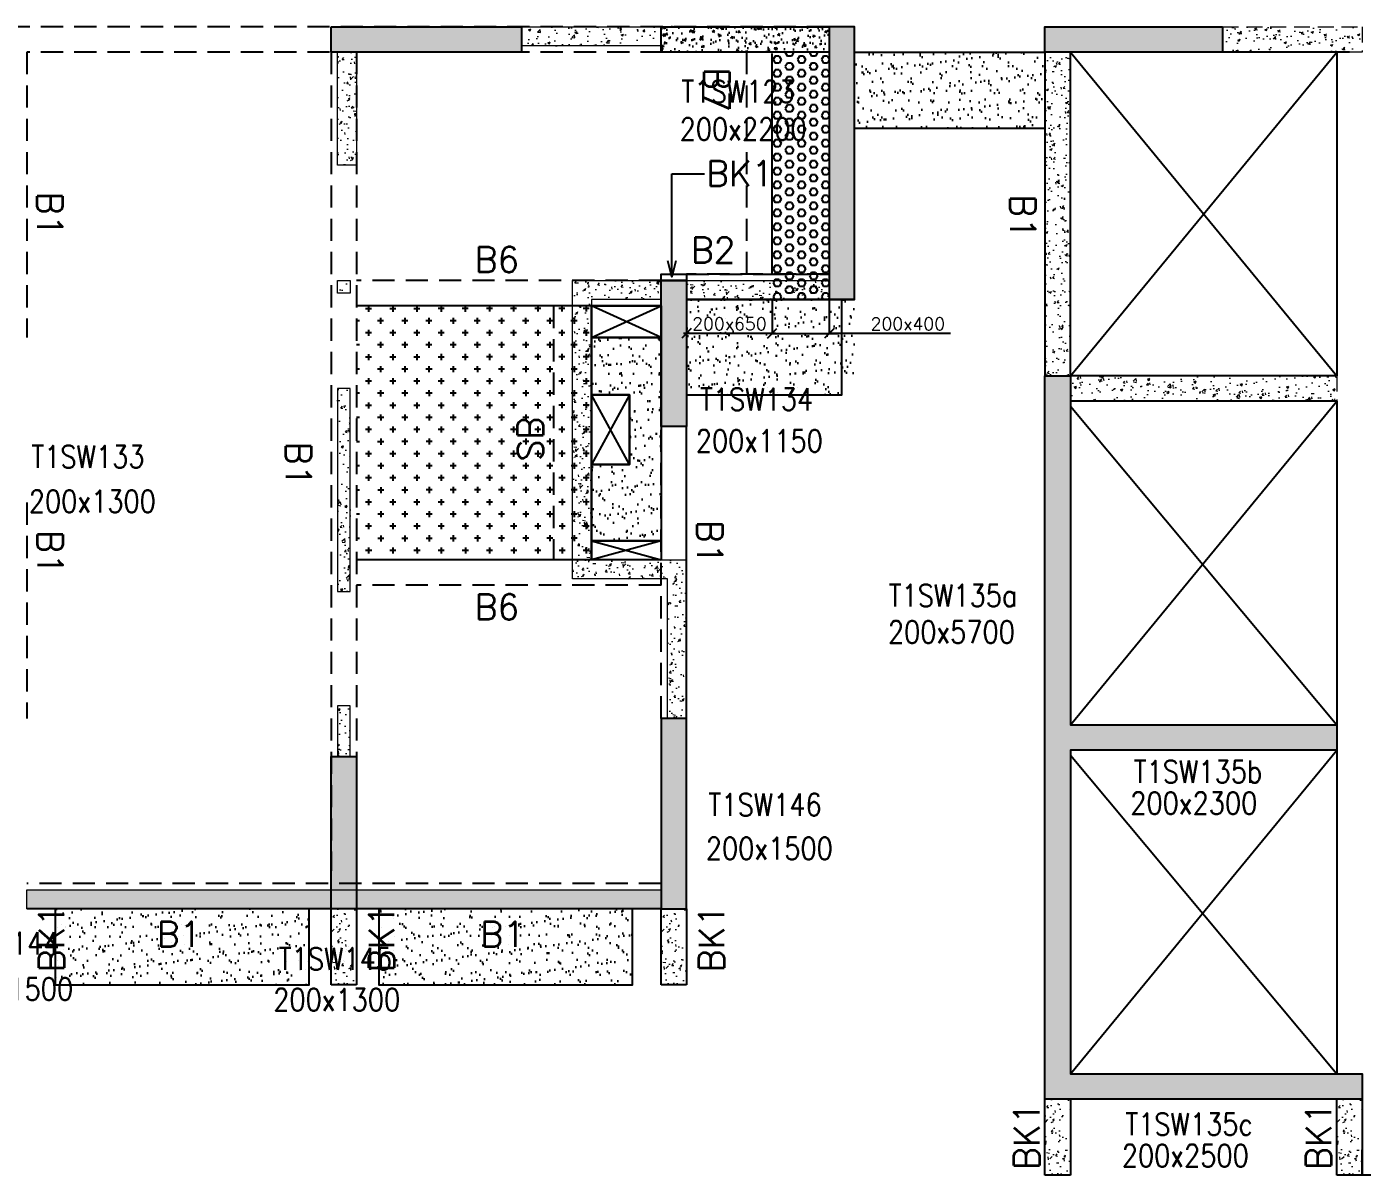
# Model space of a CAD drawing. Header units: millimetres. Extents: x 1078357 to 2594950, y -4969473 to -4636555.
# Drawn here: x 2106885 to 2117410, y -4674909 to -4665859 of the extents above; entities that cross this region are included whole.
import ezdxf

# ---------------------------------------------------------------- set-up
doc = ezdxf.new("R2010")
doc.units = ezdxf.units.MM
doc.header["$PDMODE"] = 35
for name, pattern in [('CONTINOUS', [0]), ('HIDDEN', [0.375, 0.25, -0.125]), ('New Retail block$0$CONTINOUS', [0])]:
    doc.linetypes.add(name, pattern=pattern)
doc.layers.get('0').update_dxf_attribs({"lineweight": 0})
doc.layers.get('Defpoints').update_dxf_attribs({"lineweight": 0})
for name, color, linetype, lineweight in [('A-_ANOTDIMA_D-', 6, 'Continuous', 13), ('COL. NO.', 30, 'Continuous', 25), ('COL. SIZE', 7, 'Continuous', 25), ('DIM', 9, 'Continuous', 25), ('HATCH', 8, 'Continuous', 30), ('RCC UPSTAND', 43, 'Continuous', 30), ('S-NON STR RCC WALL', 8, 'Continuous', 0)]:
    doc.layers.add(name, color=color, linetype=linetype, lineweight=lineweight)
for name, color, linetype in [('B-200x325', 201, 'HIDDEN'), ('B-200x375', 41, 'HIDDEN'), ('B-200x400', 44, 'HIDDEN'), ('B-200x650', 241, 'HIDDEN'), ('B-300xSLAB THK.', 151, 'Continuous'), ('BK1-200x650', 241, 'HIDDEN'), ('DC BEAM NO.', 7, 'Continuous'), ('DROP SLAB', 8, 'Continuous'), ('NON STR. RCC WALL', 6, 'Continuous'), ('S-COLUMN_SHEAR WALL', 1, 'Continuous'), ('S-CUT OUT', 3, 'Continuous'), ('S-PROJECTION', 54, 'New Retail block$0$CONTINOUS'), ('SLAB FOLD', 8, 'Continuous')]:
    doc.layers.add(name, color=color, linetype=linetype)
doc.styles.add('Roman', font='romans')
doc.styles.add('ROMANS', font='romans.shx', dxfattribs={"width": 0.85})
doc.dimstyles.new('HARESH', dxfattribs={"dimtxt": 150, "dimasz": 75, "dimexe": 0, "dimexo": 0, "dimgap": 25, "dimtad": 1, "dimdec": 0, "dimdsep": 46, "dimtxsty": 'Roman', "dimblk": 'OBLIQUE', "dimcen": 225, "dimdle": 25, "dimclrd": 2, "dimclre": 2, "dimclrt": 7, "dimadec": 8, "dimazin": 1, "dimtfac": 1, "dimtdec": 0, "dimtmove": 0, "dimatfit": 0, "dimfxl": 1, "dimlwd": -1, "dimlwe": -1, "dimarcsym": 0})
pattern_1 = [(50, (-4290485.55, 23160377.68), (182.184669, -15.9390855), [19.05, -209.55]), (355, (-4290485.55, 23160377.68), (-35.2434214, 191.0568452), [15.24, -167.6405842]), (100.4514447, (-4290470.37, 23160376.35), (146.9412471, 175.1177519), [16.1900088, -178.0902446]), (46.1842, (-4290485.55, 23160428.48), (271.0790409, -42.042328), [28.575, -314.325]), (96.6355576, (-4290462.96, 23160424.97), (237.404134, 247.4261246), [24.2850231, -267.1356082]), (351.1841512, (-4290485.55, 23160428.48), (237.404134, 247.4261246), [22.859967, -251.459732]), (21, (-4290460.15, 23160415.78), (151.6143913, -102.2651982), [19.05, -209.55]), (326, (-4290460.15, 23160415.78), (61.8020283, 184.1879661), [15.24, -167.64]), (71.451445, (-4290447.52, 23160407.26), (213.4164193, 81.9227689), [16.1900088, -178.0899376]), (37.5, (-4290485.55, 23160377.68), (3.08860325, 84.55503887), [0, -165.608, 0, -170.18, 0, -168.275]), (7.5, (-4290485.55, 23160377.68), (66.8196625, 100.18057482), [0, -97.028, 0, -161.798, 0, -64.135]), (327.5, (-4290542.194, 23160377.68), (135.59059517, -5.728744), [0, -63.5, 0, -198.12, 0, -262.89]), (317.5, (-4290567.59, 23160377.68), (148.1291814, 25.42649103), [0, -82.55, 0, -131.572, 0, -186.69])]

# ---------------------------------------------------------------- blocks, each defined once
blk = doc.blocks.new('_Oblique')
at = {"color": 0, "linetype": 'ByBlock', "lineweight": -2}
blk.add_line((-0.5, -0.5), (0.5, 0.5), dxfattribs=at)
blk = doc.blocks.new('*D1550')
at = {"layer": 'Defpoints', "color": 0, "ltscale": 700, "transparency": 16777216}
for p in [(2112760, -4668010, 0), (2113210, -4668010, 0), (2113210, -4668276)]:
    blk.add_point(p, dxfattribs=at)
at = {"layer": 'DIM', "color": 2, "ltscale": 700, "transparency": 16777216}
for p, q in [((2112760, -4668010), (2112760, -4668276)), ((2113210, -4668010), (2113210, -4668276)), ((2112760, -4668276), (2112685, -4668276)), ((2112760, -4668276), (2113210, -4668276)), ((2112760, -4668276), (2113210, -4668276)), ((2113210, -4668276), (2113285, -4668276)), ((2114166, -4668276), (2113210, -4668276))]:
    blk.add_line(p, q, dxfattribs=at)
at = {"layer": 'DIM', "color": 2, "ltscale": 700, "transparency": 16777216, "xscale": 75, "yscale": 75, "zscale": 75}
blk.add_blockref('_Oblique', (2112760, -4668276), dxfattribs=at)
at = {"layer": 'DIM', "color": 2, "ltscale": 700, "transparency": 16777216, "xscale": 75, "yscale": 75, "zscale": 75, "rotation": 180}
blk.add_blockref('_Oblique', (2113210, -4668276), dxfattribs=at)
at = {"layer": 'DIM', "color": 7, "ltscale": 700, "transparency": 16777216, "insert": (2113829, -4668201), "char_height": 150, "attachment_point": 5, "style": 'Roman'}
blk.add_mtext('{\\H0.666667x;200x400}', dxfattribs=at)
blk = doc.blocks.new('*D1551')
at = {"layer": 'Defpoints', "color": 0, "ltscale": 700, "transparency": 16777216}
for p in [(2112085, -4668010, 0), (2112760, -4668010), (2112085, -4668276)]:
    blk.add_point(p, dxfattribs=at)
at = {"layer": 'DIM', "color": 2, "ltscale": 700, "transparency": 16777216}
for p, q in [((2112085, -4668010), (2112085, -4668276)), ((2112760, -4668010), (2112760, -4668276)), ((2112785, -4668276), (2112060, -4668276))]:
    blk.add_line(p, q, dxfattribs=at)
at = {"layer": 'DIM', "color": 2, "ltscale": 700, "transparency": 16777216, "xscale": 75, "yscale": 75, "zscale": 75, "rotation": 180}
blk.add_blockref('_Oblique', (2112085, -4668276), dxfattribs=at)
at = {"layer": 'DIM', "color": 2, "ltscale": 700, "transparency": 16777216, "xscale": 75, "yscale": 75, "zscale": 75}
blk.add_blockref('_Oblique', (2112760, -4668276), dxfattribs=at)
at = {"layer": 'DIM', "color": 7, "ltscale": 700, "transparency": 16777216, "insert": (2112423, -4668201), "char_height": 150, "attachment_point": 5, "style": 'Roman'}
blk.add_mtext('{\\H0.666667x;200x650}', dxfattribs=at)
blk = doc.blocks.new('G$CD63B60BD')
at = {"layer": 'COL. NO.', "linetype": 'Continuous', "style": 'ROMANS', "width": 0.85}
for s, p in [('T1SW123', (63135, 6352, -320)), ('T1SW134', (63281, 3927, -320)), ('T1SW133', (58011, 3475, -320)), ('T1SW135a', (64768, 2381, -641)), ('T1SW135b', (66699, 993, -320)), ('T1SW146', (63348, 733, -320)), ('T1SW144', (57341, -360, -320)), ('T1SW145', (59962, -482, -320)), ('T1SW135c', (66632, -1785, -320))]:
    blk.add_text(s, height=175, dxfattribs=at).set_placement(p)
at = {"layer": 'COL. SIZE', "linetype": 'Continuous', "style": 'ROMANS', "width": 0.85}
for s, p in [('200x2200', (63121, 6056, -320)), ('200x1150', (63248, 3599, -320)), ('200x1300', (57992, 3123, -320)), ('200x5700', (64762, 2093, -641)), ('200x2300', (66672, 745, -320)), ('200x1500', (63327, 388, -320)), ('200x1500', (57340, -720, -320)), ('200x1300', (59918, -804, -320)), ('200x2500', (66605, -2033, -320))]:
    blk.add_text(s, height=175, dxfattribs=at).set_placement(p)

msp = doc.modelspace()

# ---------------------------------------------------------------- hatches: boundary and pattern name
at = {"layer": 'DROP SLAB'}
h = msp.add_hatch(dxfattribs=at)
h.set_pattern_fill('CROSS', color=8, scale=15, angle=0.03079)
h.set_pattern_definition([(180.03079016, (-3409956.23, 18748835.31), (-95.19879988, -95.3011726), [47.625, -142.875]), (270.03079016, (-3409980.06, 18748859.11), (95.3011726, -95.19879988), [47.625, -142.875])])
h.paths.add_polyline_path([(2111335.3, -4668059.6), (2109484.9, -4668059.4), (2109484.9, -4670059.2), (2111335.3, -4670059.4)])
at = {"layer": 'HATCH'}
h = msp.add_hatch(dxfattribs=at)
h.set_pattern_fill('AR-SAND', color=8, scale=3, angle=179.97015)
h.set_pattern_definition([(37.4701541, (-1928772.91, 14016629.87), (-4.72361136, 146.8264517), [0, -115.824, 0, -129.54, 0, -123.825]), (7.4701541, (-1928772.9, 14016629.87), (134.9689868, 214.9772528), [0, -62.484, 0, -104.394, 0, -40.005]), (327.4701541, (-1928866.63, 14016629.92), (237.2979035, 0.3075449), [0, -38.1, 0, -137.16, 0, -179.07]), (317.4701541, (-1928866.63, 14016629.92), (229.1017424, 66.759465), [0, -19.05, 0, -89.916, 0, -102.87])])
h.paths.add_polyline_path([(2114910.3, -4666059.4), (2113410.3, -4666059.4), (2113410.3, -4666659.6), (2114910.3, -4666659.6)])
h = msp.add_hatch(dxfattribs=at)
h.set_pattern_fill('AR-SAND', color=8, scale=3, angle=179.97015)
h.set_pattern_definition([(37.4701541, (-1941123.02, 14014679.95), (-4.72361136, 146.8264517), [0, -115.824, 0, -129.54, 0, -123.825]), (7.4701541, (-1941123.02, 14014679.95), (134.9689868, 214.9772528), [0, -62.484, 0, -104.394, 0, -40.005]), (327.4701541, (-1941216.74, 14014680), (237.2979035, 0.3075449), [0, -38.1, 0, -137.16, 0, -179.07]), (317.4701541, (-1941216.74, 14014680), (229.1017424, 66.759465), [0, -19.05, 0, -89.916, 0, -102.87])])
h.paths.add_polyline_path([(2113309.9, -4668009.4), (2112085.2, -4668009.4), (2112085.2, -4668759.4), (2113309.9, -4668759.4)])
h = msp.add_hatch(dxfattribs=at)
h.set_pattern_fill('AR-SAND', color=8, scale=3, angle=179.97015)
h.set_pattern_definition([(37.4701541, (-1941122.92, 14014679.95), (-4.72361136, 146.8264517), [0, -115.824, 0, -129.54, 0, -123.825]), (7.4701541, (-1941122.92, 14014679.95), (134.9689868, 214.9772528), [0, -62.484, 0, -104.394, 0, -40.005]), (327.4701541, (-1941216.65, 14014680), (237.2979035, 0.3075449), [0, -38.1, 0, -137.16, 0, -179.07]), (317.4701541, (-1941216.65, 14014680), (229.1017424, 66.759465), [0, -19.05, 0, -89.916, 0, -102.87])])
h.paths.add_polyline_path([(2113410.3, -4668009.4), (2112085.3, -4668009.4), (2112085.3, -4668609.5), (2113410.3, -4668609.5)])
h = msp.add_hatch(dxfattribs=at)
h.set_pattern_fill('AR-SAND', color=8, scale=3, angle=359.97015)
h.set_pattern_definition([(37.47015413, (-2910497.88, 18698699.1), (-4.72361136, 146.8264517), [0, -115.824, 0, -129.54, 0, -123.825]), (7.4701541, (-2910497.88, 18698699.1), (134.9689868, 214.9772528), [0, -62.484, 0, -104.394, 0, -40.005]), (327.4701541, (-2910591.6, 18698699.15), (237.2979035, 0.3075449), [0, -38.1, 0, -137.16, 0, -179.07]), (317.4701541, (-2910591.6, 18698699.15), (229.1017424, 66.759465), [0, -19.05, 0, -89.916, 0, -102.87])])
h.paths.add_polyline_path([(2111885.3, -4669909.5), (2111335.3, -4669909.5), (2111335.3, -4669309.5), (2111635.3, -4669309.5), (2111635.3, -4668759.5), (2111335.3, -4668759.6), (2111335.3, -4668309.5), (2111885.3, -4668309.5)])
h = msp.add_hatch(dxfattribs=at)
h.set_pattern_fill('AR-SAND', color=8, scale=3, angle=179.97015)
h.set_pattern_definition([(37.47015413, (-3023972.64, 18698699.14), (-4.72361136, 146.8264517), [0, -115.824, 0, -129.54, 0, -123.825]), (7.4701541, (-3023972.64, 18698699.14), (134.9689868, 214.9772528), [0, -62.484, 0, -104.394, 0, -40.005]), (327.4701541, (-3024066.36, 18698699.18), (237.2979035, 0.3075449), [0, -38.1, 0, -137.16, 0, -179.07]), (317.4701541, (-3024066.36, 18698699.18), (229.1017424, 66.759465), [0, -19.05, 0, -89.916, 0, -102.87])])
h.paths.add_polyline_path([(2109110.3, -4672809.5), (2107110.3, -4672809.5), (2107110.3, -4673409.5), (2109110.3, -4673409.5)])
h = msp.add_hatch(dxfattribs=at)
h.set_pattern_fill('AR-SAND', color=8, scale=3, angle=179.97015)
h.set_pattern_definition([(37.47015413, (-3026522.64, 18698699.14), (-4.72361136, 146.8264517), [0, -115.824, 0, -129.54, 0, -123.825]), (7.4701541, (-3026522.64, 18698699.14), (134.9689868, 214.9772528), [0, -62.484, 0, -104.394, 0, -40.005]), (327.4701541, (-3026616.36, 18698699.18), (237.2979035, 0.3075449), [0, -38.1, 0, -137.16, 0, -179.07]), (317.4701541, (-3026616.36, 18698699.18), (229.1017424, 66.759465), [0, -19.05, 0, -89.916, 0, -102.87])])
h.paths.add_polyline_path([(2111660.3, -4672809.5), (2109660.3, -4672809.5), (2109660.3, -4673409.5), (2111660.3, -4673409.5)])
at = {"layer": 'RCC UPSTAND'}
h = msp.add_hatch(dxfattribs=at)
h.set_pattern_fill('AR-CONC', color=8, scale=20, angle=90)
h.set_pattern_definition([(140, (-1096490.07, -7203279.05), (12.550427, 143.4520365), [15, -165]), (85, (-1096490.07, -7203279.05), (-150.438427, -27.7502667), [12, -132]), (190.4514445, (-1096489.03, -7203267.1), (-137.887998, 115.7017693), [12.7480384, -140.2284224]), (136.1842, (-1096530.07, -7203279.05), (33.103856, 213.448266), [22.5, -247.5]), (186.6356355, (-1096527.31, -7203261.26), (-194.82372, 186.932389), [19.122068, -210.342752]), (81.184164, (-1096530.07, -7203279.05), (-194.82372, 186.932389), [18, -198]), (111, (-1096520.07, -7203259.05), (80.523778, 119.3814104), [15, -165]), (56, (-1096520.07, -7203259.05), (-145.030009, 48.6630664), [12, -132]), (161.4514447, (-1096513.36, -7203249.1), (-64.5062306, 168.0444753), [12.748038, -140.2284224]), (127.5, (-1096490.07, -7203279.05), (-66.57877077, 2.43197106), [0, -130.4, 0, -134, 0, -132.5]), (97.5, (-1096490.07, -7203279.05), (-78.8823424, 52.6139075), [0, -76.4, 0, -127.4, 0, -50.5]), (57.5, (-1096490.07, -7203323.65), (4.51097435, 106.7644872), [0, -50, 0, -156, 0, -207]), (47.5, (-1096490.07, -7203343.65), (-20.0209965, 116.6372339), [0, -65, 0, -103.6, 0, -147])])
h.paths.add_polyline_path([(2113209.9, -4665859.5), (2113209.9, -4666059.5), (2111884.9, -4666059.5), (2111884.9, -4665859.5)])
at = {"layer": 'S-COLUMN_SHEAR WALL', "lineweight": 25}
h = msp.add_hatch(color=1, dxfattribs=at)
h.dxf.hatch_style = 1
h.paths.add_polyline_path([(2109284.9, -4665859.5), (2110784.9, -4665859.5), (2110784.9, -4666059.5), (2109284.9, -4666059.5)])
h = msp.add_hatch(color=1, dxfattribs=at)
h.dxf.hatch_style = 1
h.paths.add_polyline_path([(2113209.9, -4668009.5), (2113409.9, -4668009.5), (2113409.9, -4665859.5), (2113209.9, -4665859.5)])
h = msp.add_hatch(color=1, dxfattribs=at)
h.dxf.hatch_style = 1
h.paths.add_polyline_path([(2116309.9, -4665859.5), (2116309.9, -4666059.6), (2114909.9, -4666059.6), (2114909.9, -4665859.5)])
at = {"layer": 'S-COLUMN_SHEAR WALL', "lineweight": 25, "extrusion": (-1.00316e-06, -1.91639e-11, 1)}
h = msp.add_hatch(color=1, dxfattribs=at)
h.dxf.hatch_style = 1
h.paths.add_polyline_path([(2111884.9, -4667859.5), (2112084.9, -4667859.5), (2112084.9, -4669009.5), (2111884.9, -4669009.5)])
at = {"layer": 'S-COLUMN_SHEAR WALL', "lineweight": 25}
h = msp.add_hatch(color=1, dxfattribs=at)
h.dxf.hatch_style = 1
h.paths.add_polyline_path([(2117210, -4671359.6), (2117210, -4671559.6), (2115109.9, -4671559.6), (2115109.9, -4674109.6), (2117409.9, -4674109.6), (2117409.9, -4674309.6), (2114909.9, -4674309.6), (2114909.9, -4668609.6), (2115109.9, -4668609.6), (2115109.9, -4671359.6)])
at = {"layer": 'S-COLUMN_SHEAR WALL', "lineweight": 25, "extrusion": (-1.00316e-06, -1.91639e-11, 1)}
h = msp.add_hatch(color=1, dxfattribs=at)
h.dxf.hatch_style = 1
h.paths.add_polyline_path([(2111884.9, -4672809.5), (2112084.9, -4672809.5), (2112084.9, -4671309.5), (2111884.9, -4671309.5)])
at = {"layer": 'S-COLUMN_SHEAR WALL', "lineweight": 25}
h = msp.add_hatch(color=1, dxfattribs=at)
h.dxf.hatch_style = 1
h.paths.add_polyline_path([(2109484.9, -4671609.5), (2109484.9, -4672809.5), (2109284.9, -4672809.5), (2109284.9, -4671609.5)])
at = {"layer": 'S-NON STR RCC WALL', "ltscale": 700}
h = msp.add_hatch(dxfattribs=at)
h.set_pattern_fill('AR-CONC', color=256)
h.set_pattern_definition([(50, (2070818.55, -4852168.96), (182.18467, -15.93909), [19.05, -209.55]), (355, (2070818.55, -4852168.96), (-35.24342, 191.05685), [15.24, -167.64058]), (100.45144, (2070833.73, -4852170.29), (146.94125, 175.11775), [16.19, -178.09024]), (46.1842, (2070818.55, -4852118.16), (271.07904, -42.04233), [28.575, -314.325]), (96.63556, (2070841.14, -4852121.66), (237.40413, 247.42612), [24.28502, -267.1356]), (351.18415, (2070818.55, -4852118.16), (237.40413, 247.42612), [22.85997, -251.45973]), (21, (2070843.95, -4852130.86), (151.61439, -102.2652), [19.05, -209.55]), (326, (2070843.95, -4852130.86), (61.80203, 184.18797), [15.24, -167.64]), (71.45144, (2070856.58, -4852139.38), (213.41642, 81.92277), [16.19, -178.08994]), (37.5, (2070818.547, -4852168.96), (3.088603, 84.555039), [0, -165.608, 0, -170.18, 0, -168.275]), (7.5, (2070818.55, -4852168.96), (66.819663, 100.180575), [0, -97.028, 0, -161.798, 0, -64.135]), (327.5, (2070761.905, -4852168.96), (135.590595, -5.728744), [0, -63.5, 0, -198.12, 0, -262.89]), (317.5, (2070736.5, -4852168.96), (148.12918, 25.42649), [0, -82.55, 0, -131.572, 0, -186.69])])
h.paths.add_polyline_path([(2110785.1, -4665859.5), (2111885.1, -4665859.5), (2111885.1, -4666009.5), (2110785.1, -4666009.5)])
at = {"layer": 'S-NON STR RCC WALL', "linetype": 'HIDDEN', "ltscale": 500}
h = msp.add_hatch(dxfattribs=at)
h.set_pattern_fill('AR-CONC', color=256, angle=180)
h.set_pattern_definition([(50, (985437.49, 15307.94), (182.184669, -15.9390855), [19.05, -209.55]), (355, (985437.49, 15307.94), (-35.2434214, 191.056845), [15.24, -167.640584]), (100.4514447, (985452.67, 15306.61), (146.941247, 175.117752), [16.190009, -178.0902446]), (46.1842, (985437.49, 15358.74), (271.079041, -42.042328), [28.575, -314.325]), (96.6355576, (985460.08, 15355.24), (237.404134, 247.426125), [24.285023, -267.135608]), (351.184151, (985437.49, 15358.74), (237.404134, 247.426125), [22.859967, -251.459732]), (21, (985462.89, 15346.04), (151.6143913, -102.265198), [19.05, -209.55]), (326, (985462.89, 15346.04), (61.802028, 184.187966), [15.24, -167.64]), (71.451445, (985475.52, 15337.52), (213.416419, 81.922769), [16.190009, -178.0899376]), (37.5, (985437.486, 15307.94), (3.08860325, 84.5550389), [0, -165.608, 0, -170.18, 0, -168.275]), (7.5, (985437.49, 15307.94), (66.8196625, 100.1805748), [0, -97.028, 0, -161.798, 0, -64.135]), (327.5, (985380.844, 15307.94), (135.5905952, -5.728744), [0, -63.5, 0, -198.12, 0, -262.89]), (317.5, (985355.44, 15307.94), (148.1291814, 25.426491), [0, -82.55, 0, -131.572, 0, -186.69])])
h.paths.add_polyline_path([(2116310.3, -4665859.5), (2117410.3, -4665859.5), (2117410.3, -4666059.5), (2116310.3, -4666059.5)])
at = {"layer": 'S-NON STR RCC WALL'}
h = msp.add_hatch(dxfattribs=at)
h.set_pattern_fill('AR-CONC', color=256, angle=180)
h.set_pattern_definition([(50, (-5342200.01, 27841106.84), (182.184669, -15.93908554), [19.05, -209.55]), (355, (-5342200.01, 27841106.84), (-35.2434214, 191.0568452), [15.24, -167.6405842]), (100.4514447, (-5342184.83, 27841105.5), (146.9412471, 175.1177519), [16.1900088, -178.0902446]), (46.1842, (-5342200.01, 27841157.64), (271.0790409, -42.042328), [28.575, -314.325]), (96.6355576, (-5342177.42, 27841154.13), (237.404134, 247.4261246), [24.2850231, -267.1356082]), (351.1841512, (-5342200, 27841157.64), (237.404134, 247.4261246), [22.859967, -251.459732]), (21, (-5342174.61, 27841144.94), (151.6143913, -102.2651982), [19.05, -209.55]), (326, (-5342174.61, 27841144.94), (61.8020283, 184.1879661), [15.24, -167.64]), (71.451445, (-5342161.98, 27841136.41), (213.4164193, 81.9227689), [16.1900088, -178.0899376]), (37.5, (-5342200.01, 27841106.836), (3.08860325, 84.55503887), [0, -165.608, 0, -170.18, 0, -168.275]), (7.5, (-5342200.01, 27841106.84), (66.8196625, 100.18057482), [0, -97.028, 0, -161.798, 0, -64.135]), (327.5, (-5342256.655, 27841106.836), (135.59059517, -5.72874399), [0, -63.5, 0, -198.12, 0, -262.89]), (317.5, (-5342282.05, 27841106.84), (148.1291814, 25.42649103), [0, -82.55, 0, -131.572, 0, -186.69])])
h.paths.add_polyline_path([(2109335.3, -4666059.5), (2109485.3, -4666059.5), (2109485.3, -4666949.4), (2109335.3, -4666949.4)])
at = {"layer": 'S-NON STR RCC WALL', "linetype": 'HIDDEN', "ltscale": 500}
h = msp.add_hatch(dxfattribs=at)
h.set_pattern_fill('AR-CONC', color=256, angle=180)
h.set_pattern_definition([(50, (-111787.23, 4699327.13), (182.184669, -15.9390855), [19.05, -209.55]), (355, (-111787.23, 4699327.13), (-35.2434214, 191.0568452), [15.24, -167.640584]), (100.4514447, (-111772.05, 4699325.8), (146.941247, 175.117752), [16.1900088, -178.0902446]), (46.1842, (-111787.23, 4699377.93), (271.079041, -42.042328), [28.575, -314.325]), (96.6355576, (-111764.64, 4699374.43), (237.404134, 247.4261246), [24.285023, -267.135608]), (351.1841512, (-111787.23, 4699377.93), (237.404134, 247.4261246), [22.859967, -251.459732]), (21, (-111761.83, 4699365.23), (151.6143913, -102.2651982), [19.05, -209.55]), (326, (-111761.83, 4699365.23), (61.8020283, 184.187966), [15.24, -167.64]), (71.451445, (-111749.2, 4699356.7), (213.4164193, 81.922769), [16.1900088, -178.0899376]), (37.5, (-111787.23, 4699327.13), (3.08860325, 84.55503887), [0, -165.608, 0, -170.18, 0, -168.275]), (7.5, (-111787.23, 4699327.13), (66.8196625, 100.1805748), [0, -97.028, 0, -161.798, 0, -64.135]), (327.5, (-111843.87, 4699327.13), (135.59059517, -5.728744), [0, -63.5, 0, -198.12, 0, -262.89]), (317.5, (-111869.27, 4699327.13), (148.1291814, 25.426491), [0, -82.55, 0, -131.572, 0, -186.69])])
h.paths.add_polyline_path([(2114910.3, -4666059.5), (2115110.3, -4666059.5), (2115110.3, -4668609.5), (2114910.3, -4668609.5)])
at = {"layer": 'S-NON STR RCC WALL'}
h = msp.add_hatch(dxfattribs=at)
h.set_pattern_fill('AR-CONC', color=256, angle=180)
h.set_pattern_definition([(50, (3206609.67, -9529286.15), (182.184669, -15.9390855), [19.05, -209.55]), (355, (3206609.67, -9529286.15), (-35.2434214, 191.056845), [15.24, -167.640584]), (100.4514447, (3206624.85, -9529287.48), (146.941247, 175.117752), [16.190009, -178.0902446]), (46.1842, (3206609.67, -9529235.35), (271.079041, -42.042328), [28.575, -314.325]), (96.6355576, (3206632.26, -9529238.86), (237.404134, 247.426125), [24.285023, -267.135608]), (351.184151, (3206609.67, -9529235.35), (237.404134, 247.426125), [22.859967, -251.459732]), (21, (3206635.07, -9529248.05), (151.6143913, -102.265198), [19.05, -209.55]), (326, (3206635.07, -9529248.05), (61.802028, 184.187966), [15.24, -167.64]), (71.451445, (3206647.7, -9529256.58), (213.416419, 81.922769), [16.190009, -178.0899376]), (37.5, (3206609.67, -9529286.154), (3.08860325, 84.5550389), [0, -165.608, 0, -170.18, 0, -168.275]), (7.5, (3206609.67, -9529286.15), (66.8196625, 100.1805748), [0, -97.028, 0, -161.798, 0, -64.135]), (327.5, (3206553.03, -9529286.154), (135.5905952, -5.728744), [0, -63.5, 0, -198.12, 0, -262.89]), (317.5, (3206527.63, -9529286.15), (148.1291814, 25.426491), [0, -82.55, 0, -131.572, 0, -186.69])])
h.paths.add_polyline_path([(2109335.3, -4667859.3), (2109435.3, -4667859.3), (2109435.3, -4667959.3), (2109335.3, -4667959.3)])
h = msp.add_hatch(dxfattribs=at)
h.set_pattern_fill('AR-CONC', color=256)
h.set_pattern_definition(pattern_1)
h.paths.add_polyline_path([(2111185.3, -4670209.5), (2111185.3, -4667859.5), (2111885.3, -4667859.5), (2111885.3, -4668009.5), (2111335.3, -4668009.5), (2111335.3, -4670059.5), (2112085.3, -4670059.5), (2112085.3, -4671309.5), (2111935.3, -4671309.5), (2111935.3, -4670209.5)])
h = msp.add_hatch(dxfattribs=at)
h.set_pattern_fill('AR-CONC', color=256)
h.set_pattern_definition(pattern_1)
h.paths.add_polyline_path([(2113210.3, -4668009.5), (2112085.3, -4668009.5), (2112085.3, -4667859.5), (2113210.3, -4667859.5)])
at = {"layer": 'S-NON STR RCC WALL', "linetype": 'HIDDEN', "ltscale": 500}
h = msp.add_hatch(dxfattribs=at)
h.set_pattern_fill('AR-CONC', color=256, angle=180)
h.set_pattern_definition([(50, (3176386.93, -9352730.43), (182.184669, -15.9390855), [19.05, -209.55]), (355, (3176386.93, -9352730.43), (-35.2434214, 191.056845), [15.24, -167.640584]), (100.4514447, (3176402.12, -9352731.76), (146.941247, 175.117752), [16.190009, -178.0902446]), (46.1842, (3176386.93, -9352679.63), (271.079041, -42.042328), [28.575, -314.325]), (96.6355576, (3176409.52, -9352683.14), (237.404134, 247.426125), [24.285023, -267.135608]), (351.184151, (3176386.93, -9352679.63), (237.404134, 247.426125), [22.859967, -251.459732]), (21, (3176412.33, -9352692.33), (151.6143913, -102.265198), [19.05, -209.55]), (326, (3176412.33, -9352692.33), (61.802028, 184.187966), [15.24, -167.64]), (71.451445, (3176424.97, -9352700.85), (213.416419, 81.922769), [16.190009, -178.0899376]), (37.5, (3176386.933, -9352730.43), (3.08860325, 84.5550389), [0, -165.608, 0, -170.18, 0, -168.275]), (7.5, (3176386.93, -9352730.43), (66.8196625, 100.1805748), [0, -97.028, 0, -161.798, 0, -64.135]), (327.5, (3176330.29, -9352730.43), (135.5905952, -5.728744), [0, -63.5, 0, -198.12, 0, -262.89]), (317.5, (3176304.89, -9352730.43), (148.1291814, 25.426491), [0, -82.55, 0, -131.572, 0, -186.69])])
h.paths.add_polyline_path([(2115110.3, -4668609.5), (2117210.3, -4668609.5), (2117210.3, -4668809.5), (2115110.3, -4668809.5)])
at = {"layer": 'S-NON STR RCC WALL'}
h = msp.add_hatch(dxfattribs=at)
h.set_pattern_fill('AR-CONC', color=256, angle=180)
h.set_pattern_definition([(50, (3206622.88, -9527921.49), (182.184669, -15.9390855), [19.05, -209.55]), (355, (3206622.88, -9527921.49), (-35.2434214, 191.056845), [15.24, -167.640584]), (100.4514447, (3206638.07, -9527922.82), (146.941247, 175.117752), [16.190009, -178.0902446]), (46.1842, (3206622.88, -9527870.7), (271.079041, -42.042328), [28.575, -314.325]), (96.6355576, (3206645.47, -9527874.2), (237.404134, 247.426125), [24.285023, -267.135608]), (351.184151, (3206622.88, -9527870.7), (237.404134, 247.426125), [22.859967, -251.459732]), (21, (3206648.28, -9527883.39), (151.6143913, -102.265198), [19.05, -209.55]), (326, (3206648.28, -9527883.39), (61.802028, 184.187966), [15.24, -167.64]), (71.451445, (3206660.92, -9527891.91), (213.416419, 81.922769), [16.190009, -178.0899376]), (37.5, (3206622.884, -9527921.49), (3.08860325, 84.5550389), [0, -165.608, 0, -170.18, 0, -168.275]), (7.5, (3206622.88, -9527921.49), (66.8196625, 100.1805748), [0, -97.028, 0, -161.798, 0, -64.135]), (327.5, (3206566.24, -9527921.49), (135.5905952, -5.728744), [0, -63.5, 0, -198.12, 0, -262.89]), (317.5, (3206540.84, -9527921.49), (148.1291814, 25.426491), [0, -82.55, 0, -131.572, 0, -186.69])])
h.paths.add_polyline_path([(2109335.3, -4670309.3), (2109435.3, -4670309.3), (2109435.3, -4668709.3), (2109335.3, -4668709.3)])
h = msp.add_hatch(dxfattribs=at)
h.set_pattern_fill('AR-CONC', color=256, angle=180)
h.set_pattern_definition([(50, (2109398.17, -4843902.3), (182.18467, -15.93909), [19.05, -209.55]), (355, (2109398.17, -4843902.3), (-35.24342, 191.05685), [15.24, -167.64058]), (100.45144, (2109413.35, -4843903.63), (146.94125, 175.11775), [16.19, -178.09024]), (46.1842, (2109398.17, -4843851.5), (271.07904, -42.04233), [28.575, -314.325]), (96.63556, (2109420.76, -4843855), (237.40413, 247.42612), [24.28502, -267.1356]), (351.18415, (2109398.17, -4843851.5), (237.40413, 247.42612), [22.85997, -251.45973]), (21, (2109423.57, -4843864.2), (151.61439, -102.2652), [19.05, -209.55]), (326, (2109423.57, -4843864.2), (61.80203, 184.18797), [15.24, -167.64]), (71.45144, (2109436.2, -4843872.72), (213.41642, 81.92277), [16.19, -178.08994]), (37.5, (2109398.17, -4843902.3), (3.088603, 84.55504), [0, -165.608, 0, -170.18, 0, -168.275]), (7.5, (2109398.17, -4843902.3), (66.819663, 100.180575), [0, -97.028, 0, -161.798, 0, -64.135]), (327.5, (2109341.526, -4843902.3), (135.590595, -5.728744), [0, -63.5, 0, -198.12, 0, -262.89]), (317.5, (2109316.13, -4843902.3), (148.12918, 25.42649), [0, -82.55, 0, -131.572, 0, -186.69])])
h.paths.add_polyline_path([(2109335.3, -4671609.8), (2109435.3, -4671609.8), (2109435.3, -4671209.3), (2109335.3, -4671209.3)])
h = msp.add_hatch(dxfattribs=at)
h.set_pattern_fill('AR-CONC', color=256)
h.set_pattern_definition([(50, (-5387710.27, 27844396.87), (182.184669, -15.93908554), [19.05, -209.55]), (355, (-5387710.27, 27844396.87), (-35.2434214, 191.0568452), [15.24, -167.6405842]), (100.4514447, (-5387695.09, 27844395.54), (146.9412471, 175.1177519), [16.1900088, -178.0902446]), (46.1842, (-5387710.27, 27844447.67), (271.0790409, -42.042328), [28.575, -314.325]), (96.6355576, (-5387687.68, 27844444.16), (237.404134, 247.4261246), [24.2850231, -267.1356082]), (351.1841512, (-5387710.27, 27844447.67), (237.404134, 247.4261246), [22.859967, -251.459732]), (21, (-5387684.87, 27844434.97), (151.6143913, -102.2651982), [19.05, -209.55]), (326, (-5387684.87, 27844434.97), (61.8020283, 184.1879661), [15.24, -167.64]), (71.451445, (-5387672.23, 27844426.44), (213.4164193, 81.9227689), [16.1900088, -178.0899376]), (37.5, (-5387710.27, 27844396.865), (3.08860325, 84.55503887), [0, -165.608, 0, -170.18, 0, -168.275]), (7.5, (-5387710.27, 27844396.865), (66.8196625, 100.18057482), [0, -97.028, 0, -161.798, 0, -64.135]), (327.5, (-5387766.91, 27844396.865), (135.59059517, -5.72874399), [0, -63.5, 0, -198.12, 0, -262.89]), (317.5, (-5387792.31, 27844396.87), (148.1291814, 25.42649103), [0, -82.55, 0, -131.572, 0, -186.69])])
h.paths.add_polyline_path([(2111882.4, -4672809.5), (2106885.3, -4672809.5), (2106885.3, -4672659.5), (2111882.4, -4672659.5)])
h = msp.add_hatch(dxfattribs=at)
h.set_pattern_fill('AR-CONC', color=256, angle=180)
h.set_pattern_definition([(50, (-7520887.26, 37566297.79), (182.184669, -15.93908554), [19.05, -209.55]), (355, (-7520887.26, 37566297.79), (-35.2434214, 191.0568452), [15.24, -167.6405842]), (100.4514447, (-7520872.08, 37566296.46), (146.9412471, 175.1177519), [16.1900088, -178.0902446]), (46.1842, (-7520887.26, 37566348.6), (271.0790409, -42.0423279), [28.575, -314.325]), (96.6355576, (-7520864.67, 37566345.09), (237.404134, 247.4261246), [24.2850231, -267.1356082]), (351.1841512, (-7520887.26, 37566348.6), (237.404134, 247.4261246), [22.859967, -251.459732]), (21, (-7520861.86, 37566335.89), (151.61439127, -102.2651982), [19.05, -209.55]), (326, (-7520861.86, 37566335.89), (61.80202835, 184.1879661), [15.24, -167.64]), (71.451445, (-7520849.22, 37566327.37), (213.4164193, 81.9227689), [16.1900088, -178.0899376]), (37.5, (-7520887.26, 37566297.79), (3.08860325, 84.55503887), [0, -165.608, 0, -170.18, 0, -168.275]), (7.5, (-7520887.26, 37566297.79), (66.81966251, 100.18057482), [0, -97.028, 0, -161.798, 0, -64.135]), (327.5, (-7520943.9, 37566297.79), (135.59059517, -5.72874399), [0, -63.5, 0, -198.12, 0, -262.89]), (317.5, (-7520969.3, 37566297.79), (148.1291814, 25.42649103), [0, -82.55, 0, -131.572, 0, -186.69])])
h.paths.add_polyline_path([(2109485, -4672809.5), (2109285, -4672809.5), (2109285, -4673409.5), (2109485, -4673409.5), (2109485, -4673409.5), (2109485, -4672809.6)], is_closed=False)
h = msp.add_hatch(dxfattribs=at)
h.set_pattern_fill('AR-CONC', color=256, angle=180)
h.set_pattern_definition([(50, (-7518287.24, 37566297.79), (182.184669, -15.93908554), [19.05, -209.55]), (355, (-7518287.24, 37566297.79), (-35.2434214, 191.0568452), [15.24, -167.6405842]), (100.4514447, (-7518272.06, 37566296.46), (146.9412471, 175.1177519), [16.1900088, -178.0902446]), (46.1842, (-7518287.24, 37566348.6), (271.0790409, -42.0423279), [28.575, -314.325]), (96.6355576, (-7518264.65, 37566345.09), (237.404134, 247.4261246), [24.2850231, -267.1356082]), (351.1841512, (-7518287.24, 37566348.6), (237.404134, 247.4261246), [22.859967, -251.459732]), (21, (-7518261.84, 37566335.89), (151.61439127, -102.2651982), [19.05, -209.55]), (326, (-7518261.84, 37566335.89), (61.80202835, 184.1879661), [15.24, -167.64]), (71.451445, (-7518249.2, 37566327.37), (213.4164193, 81.9227689), [16.1900088, -178.0899376]), (37.5, (-7518287.24, 37566297.79), (3.08860325, 84.55503887), [0, -165.608, 0, -170.18, 0, -168.275]), (7.5, (-7518287.24, 37566297.79), (66.81966251, 100.18057482), [0, -97.028, 0, -161.798, 0, -64.135]), (327.5, (-7518343.88, 37566297.79), (135.59059517, -5.72874399), [0, -63.5, 0, -198.12, 0, -262.89]), (317.5, (-7518369.28, 37566297.79), (148.1291814, 25.42649103), [0, -82.55, 0, -131.572, 0, -186.69])])
h.paths.add_polyline_path([(2112085, -4672809.5), (2111885, -4672809.5), (2111885, -4673409.5), (2112085, -4673409.5), (2112085, -4673409.5), (2112085, -4672809.6)], is_closed=False)
h = msp.add_hatch(dxfattribs=at)
h.set_pattern_fill('AR-CONC', color=256, angle=180)
h.set_pattern_definition([(50, (-7515262.33, 37564797.81), (182.184669, -15.93908554), [19.05, -209.55]), (355, (-7515262.33, 37564797.8), (-35.2434214, 191.0568452), [15.24, -167.6405842]), (100.4514447, (-7515247.15, 37564796.48), (146.9412471, 175.1177519), [16.1900088, -178.0902446]), (46.1842, (-7515262.33, 37564848.6), (271.0790409, -42.0423279), [28.575, -314.325]), (96.6355576, (-7515239.74, 37564845.1), (237.404134, 247.4261246), [24.2850231, -267.1356082]), (351.1841512, (-7515262.33, 37564848.6), (237.404134, 247.4261246), [22.859967, -251.459732]), (21, (-7515236.93, 37564835.91), (151.61439127, -102.2651982), [19.05, -209.55]), (326, (-7515236.93, 37564835.9), (61.80202835, 184.1879661), [15.24, -167.64]), (71.451445, (-7515224.3, 37564827.39), (213.4164193, 81.9227689), [16.1900088, -178.0899376]), (37.5, (-7515262.33, 37564797.81), (3.08860325, 84.55503887), [0, -165.608, 0, -170.18, 0, -168.275]), (7.5, (-7515262.33, 37564797.81), (66.81966251, 100.18057482), [0, -97.028, 0, -161.798, 0, -64.135]), (327.5, (-7515318.97, 37564797.81), (135.59059517, -5.72874399), [0, -63.5, 0, -198.12, 0, -262.89]), (317.5, (-7515344.37, 37564797.81), (148.1291814, 25.42649103), [0, -82.55, 0, -131.572, 0, -186.69])])
h.paths.add_polyline_path([(2115109.9, -4674309.5), (2114909.9, -4674309.5), (2114909.9, -4674909.5), (2115109.9, -4674909.5), (2115109.9, -4674909.5), (2115109.9, -4674309.6)], is_closed=False)
h = msp.add_hatch(dxfattribs=at)
h.set_pattern_fill('AR-CONC', color=256, angle=180)
h.set_pattern_definition([(50, (-7512962.33, 37564797.81), (182.184669, -15.93908554), [19.05, -209.55]), (355, (-7512962.33, 37564797.8), (-35.2434214, 191.0568452), [15.24, -167.6405842]), (100.4514447, (-7512947.15, 37564796.48), (146.9412471, 175.1177519), [16.1900088, -178.0902446]), (46.1842, (-7512962.33, 37564848.6), (271.0790409, -42.0423279), [28.575, -314.325]), (96.6355576, (-7512939.74, 37564845.1), (237.404134, 247.4261246), [24.2850231, -267.1356082]), (351.1841512, (-7512962.33, 37564848.6), (237.404134, 247.4261246), [22.859967, -251.459732]), (21, (-7512936.93, 37564835.91), (151.61439127, -102.2651982), [19.05, -209.55]), (326, (-7512936.93, 37564835.9), (61.80202835, 184.1879661), [15.24, -167.64]), (71.451445, (-7512924.3, 37564827.39), (213.4164193, 81.9227689), [16.1900088, -178.0899376]), (37.5, (-7512962.33, 37564797.81), (3.08860325, 84.55503887), [0, -165.608, 0, -170.18, 0, -168.275]), (7.5, (-7512962.33, 37564797.81), (66.81966251, 100.18057482), [0, -97.028, 0, -161.798, 0, -64.135]), (327.5, (-7513018.97, 37564797.81), (135.59059517, -5.72874399), [0, -63.5, 0, -198.12, 0, -262.89]), (317.5, (-7513044.37, 37564797.81), (148.1291814, 25.42649103), [0, -82.55, 0, -131.572, 0, -186.69])])
h.paths.add_polyline_path([(2117409.9, -4674309.5), (2117209.9, -4674309.5), (2117209.9, -4674909.5), (2117409.9, -4674909.5), (2117409.9, -4674909.5), (2117409.9, -4674309.6)], is_closed=False)
at = {"layer": 'SLAB FOLD', "ltscale": 1000}
h = msp.add_hatch(dxfattribs=at)
h.set_pattern_fill('HEX', color=8, scale=10, angle=180)
h.set_pattern_definition([(180, (954385.375, 209114.72), (-7e-15, -54.99261315), [31.75, -63.5]), (300, (954385.375, 209114.72), (47.625, 27.4963066), [31.75, -63.5]), (240, (954353.625, 209114.72), (47.625, -27.4963066), [31.75, -63.5])])
h.paths.add_polyline_path([(2113210.1, -4668009.5), (2112760.1, -4668009.5), (2112760.1, -4666059.6), (2113210.1, -4666059.6)])

# ---------------------------------------------------------------- linework, layer by layer
at = {"layer": 'B-200x325', "ltscale": 700}
for p, q in [((2111884.5, -4667859.4, 0), (2109484.7, -4667859.4, 0)), ((2111884.6, -4670259.2, 0), (2109484.6, -4670259.2, 0))]:
    msp.add_line(p, q, dxfattribs=at)
at = {"layer": 'B-200x325', "linetype": 'Continuous', "ltscale": 700}
for p, q in [((2111884.5, -4668059.4, 0), (2109484.7, -4668059.4, 0)), ((2111884.6, -4670059.2, 0), (2109484.6, -4670059.2, 0))]:
    msp.add_line(p, q, dxfattribs=at)
at = {"layer": 'B-200x375', "ltscale": 700}
msp.add_line((2112559.5, -4667809.5, 0), (2112559.5, -4666059.5, 0), dxfattribs=at)
at = {"layer": 'B-200x375', "linetype": 'Continuous', "ltscale": 700}
msp.add_line((2112759.5, -4667809.5, 0), (2112759.5, -4666070.1, 0), dxfattribs=at)
at = {"layer": 'B-200x400', "linetype": 'HIDDEN', "ltscale": 500}
msp.add_line((2112760.1, -4667809.5, 0), (2113210.1, -4667809.5, 0), dxfattribs=at)
at = {"layer": 'B-200x400', "linetype": 'ByBlock', "ltscale": 500}
msp.add_line((2112760.1, -4668009.5, 0), (2113210.1, -4668009.5, 0), dxfattribs=at)
at = {"layer": 'B-200x650', "linetype": 'HIDDEN', "ltscale": 700}
for p, q in [((2113210.1, -4665859.5, 0), (2101010.1, -4665859.5, 0)), ((2113210.1, -4666059.5, 0), (2106885.3, -4666059.5, 0)), ((2106885.3, -4666059.5, 0), (2106885.3, -4668309.4, 0)), ((2109285.3, -4666059.5, 0), (2109285.3, -4672509.4, 0)), ((2109485.3, -4666059.5, 0), (2109485.3, -4672509.4, 0)), ((2113210.3, -4667809.4, 0), (2112085.3, -4667809.4, 0)), ((2112085.3, -4667809.5, 0), (2112760.1, -4667809.5, 0)), ((2111885.3, -4671309.5, 0), (2111885.3, -4669009.4, 0)), ((2106885.3, -4669609.4, 0), (2106885.3, -4671309.5, 0)), ((2111885.3, -4672609.4, 0), (2106885.3, -4672609.4, 0))]:
    msp.add_line(p, q, dxfattribs=at)
at = {"layer": 'B-200x650', "linetype": 'CONTINOUS', "ltscale": 700}
for p, q in [((2113410.3, -4666059.5, 0), (2114910.3, -4666059.5, 0)), ((2114910.3, -4668609.5, 0), (2114910.3, -4666059.5, 0)), ((2115110.3, -4668609.5, 0), (2115110.3, -4666059.5, 0)), ((2117210.3, -4666059.5, 0), (2116310.3, -4666059.5, 0)), ((2117310.4, -4666059.5, 0), (2116510.4, -4666059.5, 0)), ((2117210.3, -4666059.5, 0), (2117210.3, -4668609.5, 0)), ((2112085.3, -4668009.5, 0), (2112760.1, -4668009.5, 0)), ((2117210.3, -4668609.5, 0), (2115110.3, -4668609.5, 0)), ((2117210.3, -4668809.5, 0), (2115110.3, -4668809.5, 0)), ((2117210.3, -4668809.5, 0), (2117210.3, -4671359.5, 0)), ((2112085.3, -4671309.5, 0), (2112085.3, -4669009.4, 0)), ((2117210.3, -4671559.5, 0), (2117210.3, -4674109.5, 0)), ((2111885.3, -4672809.4, 0), (2106885.3, -4672809.4, 0)), ((2109285, -4673409.5, 0), (2109285, -4672809.5, 0)), ((2109485, -4672809.5, 0), (2109485, -4673409.5, 0)), ((2111885, -4673409.5, 0), (2111885, -4672809.5, 0)), ((2112085, -4672809.5, 0), (2112085, -4673409.5, 0)), ((2109485, -4673409.5, 0), (2109285, -4673409.5, 0)), ((2112085, -4673409.5, 0), (2111885, -4673409.5, 0)), ((2114909.9, -4674909.5, 0), (2114909.9, -4674309.5, 0)), ((2115109.9, -4674309.5, 0), (2115109.9, -4674909.5, 0)), ((2117209.9, -4674909.5, 0), (2117209.9, -4674309.5, 0)), ((2117409.9, -4674309.5, 0), (2117409.9, -4674909.5, 0)), ((2115109.9, -4674909.5, 0), (2114909.9, -4674909.5, 0)), ((2117409.9, -4674909.5, 0), (2117209.9, -4674909.5, 0))]:
    msp.add_line(p, q, dxfattribs=at)
at = {"layer": 'B-200x650', "linetype": 'Continuous', "ltscale": 700}
msp.add_line((2113410.3, -4668009.4, 0), (2112085.3, -4668009.4, 0), dxfattribs=at)
at = {"layer": 'B-300xSLAB THK.', "linetype": 'HIDDEN', "ltscale": 700}
msp.add_line((2111035.3, -4668059.6, 0), (2111035.3, -4670059.4, 0), dxfattribs=at)
at = {"layer": 'B-300xSLAB THK.', "linetype": 'ByBlock', "ltscale": 700}
msp.add_line((2111335.3, -4668059.6, 0), (2111335.3, -4670059.4, 0), dxfattribs=at)
at = {"layer": 'BK1-200x650', "linetype": 'Continuous', "ltscale": 700, "elevation": 0}
msp.add_lwpolyline([(2112085.4, -4667859.5), (2111885.4, -4667859.5), (2111885.4, -4667809.4), (2112085.4, -4667809.4)], close=True, dxfattribs=at)
at = {"layer": 'DROP SLAB', "color": 3, "linetype": 'CONTINOUS', "ltscale": 500}
for p, q in [((2111885.3, -4668309.5, 0), (2111335.3, -4668059.5, 0)), ((2111335.3, -4668309.5, 0), (2111885.1, -4668059.5, 0)), ((2111635.3, -4669309.5, 0), (2111335.3, -4668759.5, 0)), ((2111635.3, -4668759.5, 0), (2111335.3, -4669309.5, 0)), ((2111885.3, -4669909.5, 0), (2111335.3, -4670059.3, 0)), ((2111335.3, -4669909.5, 0), (2111884.4, -4670059.3, 0))]:
    msp.add_line(p, q, dxfattribs=at)
at = {"layer": 'DROP SLAB', "color": 3, "linetype": 'CONTINOUS', "ltscale": 500, "elevation": 0}
for points in [[(2111885.1, -4668309.5), (2111335.3, -4668309.5), (2111335.3, -4668059.6), (2111885.1, -4668059.6)], [(2111635.3, -4669309.5), (2111335.3, -4669309.5), (2111335.3, -4668759.6), (2111635.3, -4668759.6)], [(2111885.3, -4670059.3), (2111335.3, -4670059.3), (2111335.3, -4669909.5), (2111885.3, -4669909.5)]]:
    msp.add_lwpolyline(points, close=True, dxfattribs=at)
at = {"layer": 'NON STR. RCC WALL', "elevation": 0}
msp.add_lwpolyline([(2113209.9, -4665859.5), (2113209.9, -4666059.5), (2111884.9, -4666059.5), (2111884.9, -4665859.5)], close=True, dxfattribs=at)
at = {"layer": 'S-COLUMN_SHEAR WALL', "color": 1, "lineweight": 25, "elevation": 0}
for points in [[(2109284.9, -4665859.5), (2110784.9, -4665859.5), (2110784.9, -4666059.5), (2109284.9, -4666059.5)], [(2113209.9, -4668009.5), (2113409.9, -4668009.5), (2113409.9, -4665859.5), (2113209.9, -4665859.5)], [(2116309.9, -4665859.5), (2116309.9, -4666059.6), (2114909.9, -4666059.6), (2114909.9, -4665859.5)], [(2117210, -4671359.6), (2117210, -4671559.6), (2115109.9, -4671559.6), (2115109.9, -4674109.6), (2117409.9, -4674109.6), (2117409.9, -4674309.6), (2114909.9, -4674309.6), (2114909.9, -4668609.6), (2115109.9, -4668609.6), (2115109.9, -4671359.6)], [(2109284.9, -4671609.7), (2109484.9, -4671609.7), (2109484.9, -4672809.5), (2109284.9, -4672809.5)]]:
    msp.add_lwpolyline(points, close=True, dxfattribs=at)
at = {"layer": 'S-COLUMN_SHEAR WALL', "color": 1, "lineweight": 25, "extrusion": (-1.00316e-06, -1.91639e-11, 1), "elevation": -2.1}
for points in [[(2111884.9, -4667859.5), (2112084.9, -4667859.5), (2112084.9, -4669009.5), (2111884.9, -4669009.5)], [(2111884.9, -4672809.5), (2112084.9, -4672809.5), (2112084.9, -4671309.5), (2111884.9, -4671309.5)]]:
    msp.add_lwpolyline(points, close=True, dxfattribs=at)
at = {"layer": 'S-CUT OUT', "elevation": 0}
for points in [[(2115110.3, -4668609.5), (2117210.3, -4666059.5)], [(2115110.3, -4666059.5), (2117210.3, -4668609.5)], [(2115110.3, -4671359.5), (2117210.3, -4668809.5)], [(2115110.3, -4668849.4), (2117210.3, -4671359.5)], [(2115110.3, -4674109.5), (2117210.3, -4671559.5)], [(2115110.3, -4671599.4), (2117210.3, -4674109.5)]]:
    msp.add_lwpolyline(points, dxfattribs=at)
at = {"layer": 'S-NON STR RCC WALL', "ltscale": 700, "elevation": 0}
for points in [[(2110785.1, -4665859.5), (2111885.1, -4665859.5), (2111885.1, -4666009.5), (2110785.1, -4666009.5)], [(2109335.3, -4666059.5), (2109485.3, -4666059.5), (2109485.3, -4666949.4), (2109335.3, -4666949.4)], [(2109335.3, -4667859.3), (2109435.3, -4667859.3), (2109435.3, -4667959.3), (2109335.3, -4667959.3)], [(2109335.3, -4670309.3), (2109435.3, -4670309.3), (2109435.3, -4668709.3), (2109335.3, -4668709.3)]]:
    msp.add_lwpolyline(points, close=True, dxfattribs=at)
at = {"layer": 'S-NON STR RCC WALL', "linetype": 'HIDDEN', "ltscale": 500, "elevation": 0}
for points in [[(2116310.3, -4665859.5), (2117410.3, -4665859.5), (2117410.3, -4666059.5), (2116310.3, -4666059.5)], [(2114910.3, -4666059.5), (2115110.3, -4666059.5), (2115110.3, -4668609.5), (2114910.3, -4668609.5)], [(2115110.3, -4668609.5), (2117210.3, -4668609.5), (2117210.3, -4668809.5), (2115110.3, -4668809.5)]]:
    msp.add_lwpolyline(points, close=True, dxfattribs=at)
at = {"layer": 'S-NON STR RCC WALL', "elevation": 0}
for points in [[(2111185.3, -4670209.5), (2111185.3, -4667859.5), (2111885.3, -4667859.5), (2111885.3, -4668009.5), (2111335.3, -4668009.5), (2111335.3, -4670059.5), (2112085.3, -4670059.5), (2112085.3, -4671309.5), (2111935.3, -4671309.5), (2111935.3, -4670209.5)], [(2113210.3, -4668009.5), (2112085.3, -4668009.5), (2112085.3, -4667859.5), (2113210.3, -4667859.5)], [(2109335.3, -4671609.8), (2109435.3, -4671609.8), (2109435.3, -4671209.3), (2109335.3, -4671209.3)], [(2111882.4, -4672809.5), (2106885.3, -4672809.5), (2106885.3, -4672659.5), (2111882.4, -4672659.5)]]:
    msp.add_lwpolyline(points, close=True, dxfattribs=at)
at = {"layer": 'S-PROJECTION'}
for p, q in [((2113410.3, -4666659.5, 0), (2114910.3, -4666659.5, 0)), ((2113410.3, -4666659.5, 0), (2114910.3, -4666659.5, 0)), ((2117410.3, -4674909.5, 0), (2117410.3, -4674709.5, 0)), ((2119810.3, -4674909.5, 0), (2117410.3, -4674909.5, 0))]:
    msp.add_line(p, q, dxfattribs=at)
at = {"layer": 'S-PROJECTION', "elevation": 0}
for points in [[(2113309.9, -4668009.4), (2112085.2, -4668009.4), (2112085.2, -4668759.4), (2113309.9, -4668759.4)], [(2109110.3, -4672809.5), (2107110.3, -4672809.5), (2107110.3, -4673409.5), (2109110.3, -4673409.5)], [(2111660.3, -4672809.5), (2109660.3, -4672809.5), (2109660.3, -4673409.5), (2111660.3, -4673409.5)]]:
    msp.add_lwpolyline(points, close=True, dxfattribs=at)
at = {"layer": 'SLAB FOLD', "color": 8, "ltscale": 1000, "elevation": 0}
msp.add_lwpolyline([(2111885.3, -4669909.5), (2111335.3, -4669909.5), (2111335.3, -4669309.5), (2111635.3, -4669309.5), (2111635.3, -4668759.5), (2111335.3, -4668759.6), (2111335.3, -4668309.5), (2111885.3, -4668309.5), (2111885.3, -4669909.5)], dxfattribs=at)

# ---------------------------------------------------------------- block references
at = {"layer": 'A-_ANOTDIMA_D-', "color": 2, "ltscale": 700}
msp.add_blockref('G$CD63B60BD', (2048910, -4672809.5, 0), dxfattribs=at)

# ---------------------------------------------------------------- texts
at = {"layer": 'B-200x325', "linetype": 'Continuous', "ltscale": 700, "style": 'ROMANS'}
for p in [(2110415.1, -4667794.2, -2.7), (2110415.1, -4670531.4, -2.7)]:
    msp.add_text('B6', height=200, rotation=359.99866, dxfattribs=at).set_placement(p)
at = {"layer": 'B-200x375', "linetype": 'Continuous', "ltscale": 700, "style": 'ROMANS'}
msp.add_text('B7', height=200, rotation=269.99866, dxfattribs=at).set_placement((2112224.7, -4666179.6, -2.7))
at = {"layer": 'B-200x650', "linetype": 'HIDDEN', "ltscale": 500, "style": 'ROMANS'}
for rotation, p in [(269.99906, (2106968.5, -4667161.4, -2.7)), (269.99906, (2114635.9, -4667180.7, -2.7)), (269.99906, (2108926.7, -4669130.8, -2.7)), (269.99906, (2112169.2, -4669746.3, -2.7)), (269.99906, (2106969.2, -4669827.4, -2.7)), (0.00094, (2107910.5, -4673109.8, -2.7)), (0.00094, (2110459.2, -4673109.8, -2.7))]:
    msp.add_text('B1', height=200, rotation=rotation, dxfattribs=at).set_placement(p)
at = {"layer": 'B-200x650', "linetype": 'CONTINOUS', "ltscale": 700, "style": 'ROMANS'}
for p in [(2107180.7, -4673309.2, 50), (2109780.7, -4673309.2, 50), (2112380.7, -4673309.2, 50), (2114865.3, -4674866.7, 50), (2117165.3, -4674866.7, 50)]:
    msp.add_text('BK1', height=200, rotation=90, dxfattribs=at).set_placement(p)
at = {"layer": 'B-300xSLAB THK.', "linetype": 'Continuous', "ltscale": 700, "style": 'ROMANS'}
msp.add_text('SB', height=200, rotation=90.00094, dxfattribs=at).set_placement((2110954.1, -4669283.7, -2.7))
at = {"layer": 'BK1-200x650', "linetype": 'Continuous', "ltscale": 700, "style": 'ROMANS'}
msp.add_text('BK1', height=200, rotation=0.00094, dxfattribs=at).set_placement((2112238.5, -4667115.6, -2.7))
at = {"layer": 'DC BEAM NO.', "linetype": 'Continuous', "ltscale": 500, "style": 'ROMANS'}
msp.add_text('B2', height=200, dxfattribs=at).set_placement((2112119, -4667719, -2.7))

# ---------------------------------------------------------------- dimensions: what is measured, and where the dimension line sits
at = {"layer": 'DIM', "ltscale": 700}
dim = msp.add_linear_dim(base=(2112085.1, -4668275.5, 0), p1=(2112760.1, -4668009.5, 0), p2=(2112085.1, -4668009.5, 0), angle=180, text='{\\H0.666667x;200x650}', dimstyle='HARESH', override={"dimtxsty": 'Roman', "dimtmove": 1}, dxfattribs=at)
dim.commit()
dim.dimension.update_dxf_attribs({"geometry": '*D1551', "text_midpoint": (2112422.6, -4668200.5, 0)})
dim = msp.add_linear_dim(base=(2113210.1, -4668275.5, 0), p1=(2112760.1, -4668009.5, 0), p2=(2113210.1, -4668009.5, 0), angle=180, text='{\\H0.666667x;200x400}', dimstyle='HARESH', override={"dimtxsty": 'Roman', "dimtmove": 1}, dxfattribs=at)
dim.commit()
dim.dimension.update_dxf_attribs({"geometry": '*D1550', "text_midpoint": (2113829.4, -4668253.8, 0), "dimtype": 160})

# ---------------------------------------------------------------- leaders
at = {"layer": 'BK1-200x650', "linetype": 'Continuous', "ltscale": 700}
msp.add_leader([(2111968.9, -4667829.2, 0), (2111968.9, -4667017.8, 0), (2112227.7, -4667017.8, 0)], dimstyle='HARESH', override={"dimasz": 125, "dimgap": 25, "dimtad": 0, "dimldrblk": 'Open30'}, dxfattribs=at)

doc.saveas('drawing.dxf')
